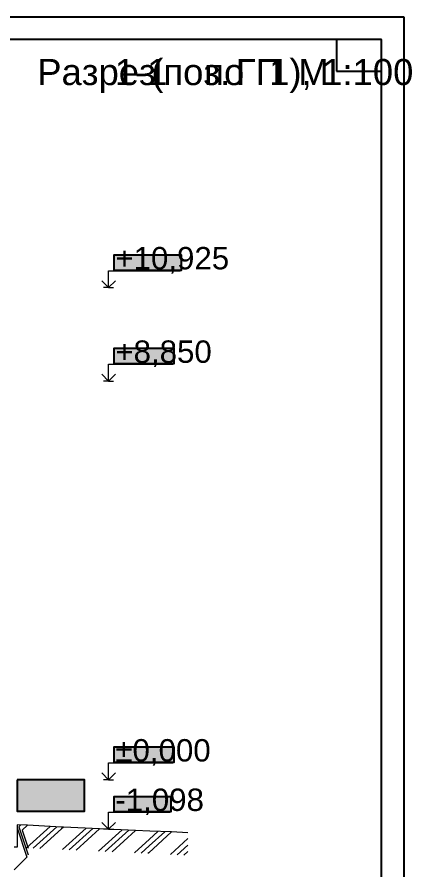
# Model space of a CAD drawing. Extents: x 0 to 424, y 0 to 297.
# Drawn here: x 334.1 to 421.8, y 107.7 to 297 of the extents above; entities that cross this region are included whole.
import ezdxf

# ---------------------------------------------------------------- set-up
doc = ezdxf.new("R2010")
doc.units = 0
doc.styles.add('TEYPDFCAD_TEXT', font='arial.ttf')

# ---------------------------------------------------------------- blocks, each defined once
blk = doc.blocks.new('A3-landscape')
for points in [[(420, 297), (0, 297)], [(420, 0), (420, 297)], [(415, 292), (20, 292)], [(405, 292), (405, 285)], [(415, 292), (405, 292)], [(415, 5), (415, 292)], [(415, 285), (415, 292)], [(405, 285), (415, 285)]]:
    blk.add_lwpolyline(points)

msp = doc.modelspace()

# ---------------------------------------------------------------- hatches: boundary and pattern name
at = {"true_color": 0xffffff}
for points in [[(355.67, 240.77), (355.67, 244.22), (370.52, 244.22), (370.52, 240.77)], [(355.67, 220.02), (355.67, 223.47), (368.87, 223.47), (368.87, 220.02)], [(355.67, 131.51), (355.67, 134.96), (368.87, 134.96), (368.87, 131.51)], [(334.08, 127.69), (334.08, 120.69), (349.08, 120.69), (349.08, 127.69)], [(355.67, 120.53), (355.67, 123.98), (368.2, 123.98), (368.2, 120.53)]]:
    msp.add_hatch(color=0, dxfattribs=at).paths.add_polyline_path(points)

# ---------------------------------------------------------------- linework, layer by layer
at = {"color": 7, "lineweight": 20}
msp.add_line((415.08, 291.98), (20.08, 291.98), dxfattribs=at)
at = {"color": 7, "lineweight": 15}
for p, q in [((354.4, 236.94), (354.4, 240.69)), ((354.4, 240.69), (370.3, 240.69)), ((354.4, 236.94), (352.9, 238.44)), ((354.4, 236.94), (353.27, 236.94)), ((355.9, 238.44), (354.4, 236.94)), ((354.4, 236.94), (355.52, 236.94)), ((354.4, 216.19), (354.4, 219.94)), ((354.4, 219.94), (368.64, 219.94)), ((354.4, 216.19), (352.9, 217.69)), ((354.4, 216.19), (353.27, 216.19)), ((355.9, 217.69), (354.4, 216.19)), ((354.4, 216.19), (355.52, 216.19)), ((354.4, 127.69), (354.4, 131.44)), ((354.4, 131.44), (368.64, 131.44)), ((354.4, 127.69), (352.9, 129.19)), ((355.9, 129.19), (354.4, 127.69)), ((334.08, 127.69), (349.08, 127.69)), ((349.08, 120.69), (349.08, 127.69)), ((354.4, 127.69), (353.27, 127.69)), ((354.4, 127.69), (355.52, 127.69)), ((334.08, 120.69), (349.08, 120.69)), ((354.4, 116.71), (354.4, 120.46)), ((354.4, 120.46), (367.98, 120.46)), ((334.08, 117.69), (334.08, 112.69)), ((336.41, 117.57), (334.08, 117.69)), ((334.91, 117.65), (334.47, 117.27)), ((336.41, 117.57), (335.18, 116.53)), ((343.96, 117.19), (336.41, 117.57)), ((354.4, 116.71), (352.9, 118.21)), ((355.9, 118.21), (354.4, 116.71)), ((334.08, 117.02), (336.24, 110.52)), ((334.47, 117.27), (336.56, 111.02)), ((335.18, 116.53), (336.52, 112.52)), ((341.4, 117.32), (336.15, 112.58)), ((342.9, 117.24), (337.65, 112.5)), ((343.94, 116.76), (339.15, 112.42)), ((344.4, 117.17), (343.94, 116.76)), ((344.4, 117.17), (343.96, 117.19)), ((349.39, 116.94), (344.17, 112.17)), ((352.39, 116.81), (344.4, 117.17)), ((350.89, 116.88), (345.67, 112.11)), ((352.39, 116.81), (347.17, 112.04)), ((357.38, 116.59), (352.16, 111.82)), ((360.38, 116.45), (352.39, 116.81)), ((354.4, 116.71), (353.27, 116.71)), ((358.88, 116.52), (353.66, 111.75)), ((354.4, 116.71), (355.52, 116.71)), ((360.38, 116.45), (355.16, 111.68)), ((363.56, 116.31), (360.38, 116.45)), ((368.37, 116.09), (363.34, 111.5)), ((366.87, 116.16), (363.41, 113)), ((365.37, 116.23), (363.48, 114.5)), ((368.37, 116.09), (363.56, 116.31)), ((372.02, 115.92), (368.37, 116.09)), ((363.48, 114.5), (360.16, 111.46)), ((372.02, 114.63), (368.14, 111.09)), ((334.08, 112.69), (333.41, 112.69)), ((363.41, 113), (361.65, 111.39)), ((372.02, 113.2), (369.64, 111.02)), ((372.02, 111.76), (371.13, 110.95)), ((336.24, 110.52), (333.41, 107.69)), ((363.34, 111.5), (363.15, 111.32))]:
    msp.add_line(p, q, dxfattribs=at)
at = {"color": 0, "true_color": 0xffffff}
for points in [[(355.67, 240.77), (355.67, 244.22), (370.52, 244.22), (370.52, 240.77)], [(355.67, 220.02), (355.67, 223.47), (368.87, 223.47), (368.87, 220.02)], [(355.67, 131.51), (355.67, 134.96), (368.87, 134.96), (368.87, 131.51)], [(334.08, 127.69), (334.08, 120.69), (349.08, 120.69), (349.08, 127.69)], [(355.67, 120.53), (355.67, 123.98), (368.2, 123.98), (368.2, 120.53)]]:
    msp.add_lwpolyline(points, close=True, dxfattribs=at)

# ---------------------------------------------------------------- block references
msp.add_blockref('A3-landscape', (0, 0))

# ---------------------------------------------------------------- texts
at = {"color": 7, "style": 'TEYPDFCAD_TEXT'}
for s, height, p in [('(поз.', 5.793, (363.87, 281.9)), ('1),', 5.793, (390.05, 281.9)), ('Разрез', 5.793, (338.56, 281.9)), ('1-1', 5.793, (355.78, 281.9)), ('по', 5.793, (375.64, 281.9)), ('ГП', 5.793, (382.65, 281.9)), ('М', 5.79, (396.55, 281.9)), ('1:100', 5.793, (401.82, 281.9)), ('+10,925', 4.967, (355.9, 240.99)), ('+8,850', 4.967, (355.9, 220.24)), ('±0,000', 4.967, (355.9, 131.74)), ('-1,098', 4.967, (355.9, 120.76))]:
    msp.add_text(s, height=height, dxfattribs=at).set_placement(p)

doc.saveas('drawing.dxf')
